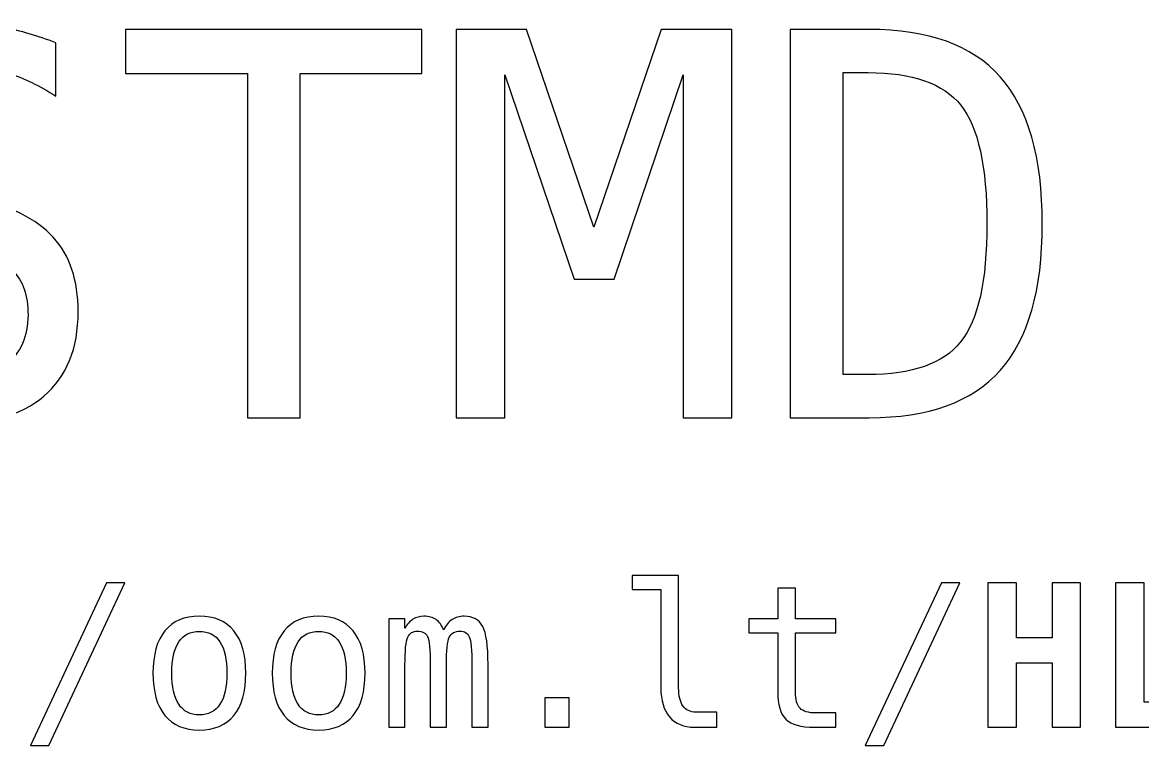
# Model space of a CAD drawing. Header units: centimetres. Extents: x -7.5 to 7.5, y -7.5 to 7.5.
# Drawn here: x -0.913 to 0.284, y 4.861 to 5.634 of the extents above; entities that cross this region are included whole.
import ezdxf

# ---------------------------------------------------------------- set-up
doc = ezdxf.new("R2010")
doc.units = ezdxf.units.CM
doc.header["$MEASUREMENT"] = 0
doc.layers.add('Layer 1', color=7, linetype='Continuous')

msp = doc.modelspace()

# ---------------------------------------------------------------- linework, layer by layer
at = {"layer": 'Layer 1'}
for points, knots in [([(-0.87733, 5.61199), (-0.87733, 5.61199), (-0.87733, 5.55498), (-0.87733, 5.55498), (-0.87733, 5.55498), (-0.8944, 5.56598), (-0.91148, 5.57423), (-0.92865, 5.57983), (-0.92865, 5.57983), (-0.94572, 5.58543), (-0.96308, 5.58818), (-0.98044, 5.58818), (-0.98044, 5.58818), (-1.00701, 5.58818), (-1.02797, 5.58201), (-1.04334, 5.56968), (-1.04334, 5.56968), (-1.05871, 5.55735), (-1.06639, 5.54075), (-1.06639, 5.51978), (-1.06639, 5.51978), (-1.06639, 5.50138), (-1.06136, 5.48743), (-1.05121, 5.47776), (-1.05121, 5.47776), (-1.04116, 5.46817), (-1.02228, 5.46011), (-0.99467, 5.45357), (-0.99467, 5.45357), (-0.99467, 5.45357), (-0.96517, 5.44692), (-0.96517, 5.44692), (-0.96517, 5.44692), (-0.92628, 5.43782), (-0.89791, 5.42359), (-0.88008, 5.40414), (-0.88008, 5.40414), (-0.86234, 5.38469), (-0.85342, 5.35823), (-0.85342, 5.32464), (-0.85342, 5.32464), (-0.85342, 5.28518), (-0.86566, 5.25511), (-0.89013, 5.23433), (-0.89013, 5.23433), (-0.91461, 5.21356), (-0.95018, 5.20322), (-0.99686, 5.20322), (-0.99686, 5.20322), (-1.0163, 5.20322), (-1.03584, 5.2053), (-1.05548, 5.20948), (-1.05548, 5.20948), (-1.07512, 5.21365), (-1.09485, 5.21991), (-1.11468, 5.22826), (-1.11468, 5.22826), (-1.11468, 5.22826), (-1.11468, 5.28803), (-1.11468, 5.28803), (-1.11468, 5.28803), (-1.09333, 5.27446), (-1.07322, 5.2645), (-1.05425, 5.25824), (-1.05425, 5.25824), (-1.03518, 5.25188), (-1.01611, 5.24875), (-0.99686, 5.24875), (-0.99686, 5.24875), (-0.96849, 5.24875), (-0.94639, 5.25511), (-0.93064, 5.26782), (-0.93064, 5.26782), (-0.91489, 5.28053), (-0.90702, 5.29827), (-0.90702, 5.32104), (-0.90702, 5.32104), (-0.90702, 5.34181), (-0.91243, 5.35766), (-0.92333, 5.36857), (-0.92333, 5.36857), (-0.93415, 5.37948), (-0.95303, 5.38792), (-0.97987, 5.3939), (-0.97987, 5.3939), (-0.97987, 5.3939), (-1.00995, 5.40082), (-1.00995, 5.40082), (-1.00995, 5.40082), (-1.04846, 5.40955), (-1.07645, 5.42264), (-1.0939, 5.44028), (-1.0939, 5.44028), (-1.11126, 5.45783), (-1.11999, 5.48146), (-1.11999, 5.51115), (-1.11999, 5.51115), (-1.11999, 5.54824), (-1.10756, 5.57793), (-1.08261, 5.60023), (-1.08261, 5.60023), (-1.05766, 5.62252), (-1.02456, 5.63371), (-0.98319, 5.63371), (-0.98319, 5.63371), (-0.96726, 5.63371), (-0.95056, 5.63191), (-0.93292, 5.62831), (-0.93292, 5.62831), (-0.91527, 5.6247), (-0.89677, 5.6192), (-0.87733, 5.61199)], [0, 0, 0, 0, 0.0357143, 0.0357143, 0.0357143, 0.0357143, 0.0714286, 0.0714286, 0.0714286, 0.0714286, 0.1071429, 0.1071429, 0.1071429, 0.1071429, 0.1428571, 0.1428571, 0.1428571, 0.1428571, 0.1785714, 0.1785714, 0.1785714, 0.1785714, 0.2142857, 0.2142857, 0.2142857, 0.2142857, 0.25, 0.25, 0.25, 0.25, 0.2857143, 0.2857143, 0.2857143, 0.2857143, 0.3214286, 0.3214286, 0.3214286, 0.3214286, 0.3571429, 0.3571429, 0.3571429, 0.3571429, 0.3928571, 0.3928571, 0.3928571, 0.3928571, 0.4285714, 0.4285714, 0.4285714, 0.4285714, 0.4642857, 0.4642857, 0.4642857, 0.4642857, 0.5, 0.5, 0.5, 0.5, 0.5357143, 0.5357143, 0.5357143, 0.5357143, 0.5714286, 0.5714286, 0.5714286, 0.5714286, 0.6071429, 0.6071429, 0.6071429, 0.6071429, 0.6428571, 0.6428571, 0.6428571, 0.6428571, 0.6785714, 0.6785714, 0.6785714, 0.6785714, 0.7142857, 0.7142857, 0.7142857, 0.7142857, 0.75, 0.75, 0.75, 0.75, 0.7857143, 0.7857143, 0.7857143, 0.7857143, 0.8214286, 0.8214286, 0.8214286, 0.8214286, 0.8571429, 0.8571429, 0.8571429, 0.8571429, 0.8928571, 0.8928571, 0.8928571, 0.8928571, 0.9285714, 0.9285714, 0.9285714, 0.9285714, 0.9642857, 0.9642857, 0.9642857, 0.9642857, 1, 1, 1, 1]), ([(-0.80286, 5.62622), (-0.80286, 5.62622), (-0.48629, 5.62622), (-0.48629, 5.62622), (-0.48629, 5.62622), (-0.48629, 5.62622), (-0.48629, 5.57898), (-0.48629, 5.57898), (-0.48629, 5.57898), (-0.48629, 5.57898), (-0.61607, 5.57898), (-0.61607, 5.57898), (-0.61607, 5.57898), (-0.61607, 5.57898), (-0.61607, 5.21128), (-0.61607, 5.21128), (-0.61607, 5.21128), (-0.61607, 5.21128), (-0.67251, 5.21128), (-0.67251, 5.21128), (-0.67251, 5.21128), (-0.67251, 5.21128), (-0.67251, 5.57898), (-0.67251, 5.57898), (-0.67251, 5.57898), (-0.67251, 5.57898), (-0.80286, 5.57898), (-0.80286, 5.57898), (-0.80286, 5.57898), (-0.80286, 5.57898), (-0.80286, 5.62622), (-0.80286, 5.62622)], [0, 0, 0, 0, 0.125, 0.125, 0.125, 0.125, 0.25, 0.25, 0.25, 0.25, 0.375, 0.375, 0.375, 0.375, 0.5, 0.5, 0.5, 0.5, 0.625, 0.625, 0.625, 0.625, 0.75, 0.75, 0.75, 0.75, 0.875, 0.875, 0.875, 0.875, 1, 1, 1, 1]), ([(-0.44939, 5.62622), (-0.44939, 5.62622), (-0.37436, 5.62622), (-0.37436, 5.62622), (-0.37436, 5.62622), (-0.37436, 5.62622), (-0.30264, 5.41505), (-0.30264, 5.41505), (-0.30264, 5.41505), (-0.30264, 5.41505), (-0.23035, 5.62622), (-0.23035, 5.62622), (-0.23035, 5.62622), (-0.23035, 5.62622), (-0.15503, 5.62622), (-0.15503, 5.62622), (-0.15503, 5.62622), (-0.15503, 5.62622), (-0.15503, 5.21128), (-0.15503, 5.21128), (-0.15503, 5.21128), (-0.15503, 5.21128), (-0.20701, 5.21128), (-0.20701, 5.21128), (-0.20701, 5.21128), (-0.20701, 5.21128), (-0.20701, 5.57784), (-0.20701, 5.57784), (-0.20701, 5.57784), (-0.20701, 5.57784), (-0.28091, 5.35917), (-0.28091, 5.35917), (-0.28091, 5.35917), (-0.28091, 5.35917), (-0.32351, 5.35917), (-0.32351, 5.35917), (-0.32351, 5.35917), (-0.32351, 5.35917), (-0.39769, 5.57784), (-0.39769, 5.57784), (-0.39769, 5.57784), (-0.39769, 5.57784), (-0.39769, 5.21128), (-0.39769, 5.21128), (-0.39769, 5.21128), (-0.39769, 5.21128), (-0.44939, 5.21128), (-0.44939, 5.21128), (-0.44939, 5.21128), (-0.44939, 5.21128), (-0.44939, 5.62622), (-0.44939, 5.62622)], [0, 0, 0, 0, 0.0769231, 0.0769231, 0.0769231, 0.0769231, 0.1538462, 0.1538462, 0.1538462, 0.1538462, 0.2307692, 0.2307692, 0.2307692, 0.2307692, 0.3076923, 0.3076923, 0.3076923, 0.3076923, 0.3846154, 0.3846154, 0.3846154, 0.3846154, 0.4615385, 0.4615385, 0.4615385, 0.4615385, 0.5384615, 0.5384615, 0.5384615, 0.5384615, 0.6153846, 0.6153846, 0.6153846, 0.6153846, 0.6923077, 0.6923077, 0.6923077, 0.6923077, 0.7692308, 0.7692308, 0.7692308, 0.7692308, 0.8461538, 0.8461538, 0.8461538, 0.8461538, 0.9230769, 0.9230769, 0.9230769, 0.9230769, 1, 1, 1, 1]), ([(-0.00837, 5.62622), (0.055, 5.62622), (0.10167, 5.60933), (0.13165, 5.57566), (0.13165, 5.57566), (0.16172, 5.54188), (0.17671, 5.48952), (0.17671, 5.41837), (0.17671, 5.41837), (0.17671, 5.3476), (0.16172, 5.29533), (0.13165, 5.26175), (0.13165, 5.26175), (0.10167, 5.22807), (0.055, 5.21128), (-0.00837, 5.21128), (-0.00837, 5.21128), (-0.00837, 5.21128), (-0.09261, 5.21128), (-0.09261, 5.21128), (-0.09261, 5.21128), (-0.09261, 5.21128), (-0.09261, 5.62622), (-0.09261, 5.62622), (-0.09261, 5.62622), (-0.09261, 5.62622), (-0.00837, 5.62622), (-0.00837, 5.62622)], [0, 0, 0, 0, 0.1428571, 0.1428571, 0.1428571, 0.1428571, 0.2857143, 0.2857143, 0.2857143, 0.2857143, 0.4285714, 0.4285714, 0.4285714, 0.4285714, 0.5714286, 0.5714286, 0.5714286, 0.5714286, 0.7142857, 0.7142857, 0.7142857, 0.7142857, 0.8571429, 0.8571429, 0.8571429, 0.8571429, 1, 1, 1, 1]), ([(-0.00951, 5.25738), (0.03774, 5.25738), (0.07075, 5.26905), (0.08944, 5.29229), (0.08944, 5.29229), (0.10813, 5.31554), (0.11752, 5.35756), (0.11752, 5.41837), (0.11752, 5.41837), (0.11752, 5.47965), (0.10822, 5.52196), (0.08963, 5.5452), (0.08963, 5.5452), (0.07094, 5.56845), (0.03793, 5.58012), (-0.00951, 5.58012), (-0.00951, 5.58012), (-0.00951, 5.58012), (-0.03616, 5.58012), (-0.03616, 5.58012), (-0.03616, 5.58012), (-0.03616, 5.58012), (-0.03616, 5.25738), (-0.03616, 5.25738), (-0.03616, 5.25738), (-0.03616, 5.25738), (-0.00951, 5.25738), (-0.00951, 5.25738)], [0, 0, 0, 0, 0.1428571, 0.1428571, 0.1428571, 0.1428571, 0.2857143, 0.2857143, 0.2857143, 0.2857143, 0.4285714, 0.4285714, 0.4285714, 0.4285714, 0.5714286, 0.5714286, 0.5714286, 0.5714286, 0.7142857, 0.7142857, 0.7142857, 0.7142857, 0.8571429, 0.8571429, 0.8571429, 0.8571429, 1, 1, 1, 1]), ([(-0.21186, 4.92253), (-0.21186, 4.91399), (-0.21031, 4.90757), (-0.20717, 4.90323), (-0.20717, 4.90323), (-0.20403, 4.89889), (-0.19941, 4.8967), (-0.19327, 4.8967), (-0.19327, 4.8967), (-0.19327, 4.8967), (-0.17104, 4.8967), (-0.17104, 4.8967), (-0.17104, 4.8967), (-0.17104, 4.8967), (-0.17104, 4.88058), (-0.17104, 4.88058), (-0.17104, 4.88058), (-0.17104, 4.88058), (-0.1951, 4.88058), (-0.1951, 4.88058), (-0.1951, 4.88058), (-0.2065, 4.88058), (-0.21528, 4.88425), (-0.22153, 4.89155), (-0.22153, 4.89155), (-0.22777, 4.89885), (-0.23087, 4.90919), (-0.23087, 4.92253), (-0.23087, 4.92253), (-0.23087, 4.92253), (-0.23087, 5.02766), (-0.23087, 5.02766), (-0.23087, 5.02766), (-0.23087, 5.02766), (-0.26135, 5.02766), (-0.26135, 5.02766), (-0.26135, 5.02766), (-0.26135, 5.02766), (-0.26135, 5.04254), (-0.26135, 5.04254), (-0.26135, 5.04254), (-0.26135, 5.04254), (-0.21186, 5.04254), (-0.21186, 5.04254), (-0.21186, 5.04254), (-0.21186, 5.04254), (-0.21186, 4.92253), (-0.21186, 4.92253)], [0, 0, 0, 0, 0.0833333, 0.0833333, 0.0833333, 0.0833333, 0.1666667, 0.1666667, 0.1666667, 0.1666667, 0.25, 0.25, 0.25, 0.25, 0.3333333, 0.3333333, 0.3333333, 0.3333333, 0.4166667, 0.4166667, 0.4166667, 0.4166667, 0.5, 0.5, 0.5, 0.5, 0.5833333, 0.5833333, 0.5833333, 0.5833333, 0.6666667, 0.6666667, 0.6666667, 0.6666667, 0.75, 0.75, 0.75, 0.75, 0.8333333, 0.8333333, 0.8333333, 0.8333333, 0.9166667, 0.9166667, 0.9166667, 0.9166667, 1, 1, 1, 1]), ([(-0.82315, 5.03489), (-0.82315, 5.03489), (-0.8035, 5.03489), (-0.8035, 5.03489), (-0.8035, 5.03489), (-0.8035, 5.03489), (-0.88475, 4.86093), (-0.88475, 4.86093), (-0.88475, 4.86093), (-0.88475, 4.86093), (-0.9045, 4.86093), (-0.9045, 4.86093), (-0.9045, 4.86093), (-0.9045, 4.86093), (-0.82315, 5.03489), (-0.82315, 5.03489)], [0, 0, 0, 0, 0.25, 0.25, 0.25, 0.25, 0.5, 0.5, 0.5, 0.5, 0.75, 0.75, 0.75, 0.75, 1, 1, 1, 1]), ([(-0.087, 5.02921), (-0.087, 5.02921), (-0.087, 4.99633), (-0.087, 4.99633), (-0.087, 4.99633), (-0.087, 4.99633), (-0.04379, 4.99633), (-0.04379, 4.99633), (-0.04379, 4.99633), (-0.04379, 4.99633), (-0.04379, 4.98155), (-0.04379, 4.98155), (-0.04379, 4.98155), (-0.04379, 4.98155), (-0.087, 4.98155), (-0.087, 4.98155), (-0.087, 4.98155), (-0.087, 4.98155), (-0.087, 4.91872), (-0.087, 4.91872), (-0.087, 4.91872), (-0.087, 4.91018), (-0.08538, 4.90422), (-0.08214, 4.90087), (-0.08214, 4.90087), (-0.07889, 4.89748), (-0.07325, 4.89578), (-0.0652, 4.89578), (-0.0652, 4.89578), (-0.0652, 4.89578), (-0.04379, 4.89578), (-0.04379, 4.89578), (-0.04379, 4.89578), (-0.04379, 4.89578), (-0.04379, 4.88058), (-0.04379, 4.88058), (-0.04379, 4.88058), (-0.04379, 4.88058), (-0.06704, 4.88058), (-0.06704, 4.88058), (-0.06704, 4.88058), (-0.08132, 4.88058), (-0.09138, 4.88344), (-0.09723, 4.88915), (-0.09723, 4.88915), (-0.10309, 4.89487), (-0.10602, 4.90475), (-0.10602, 4.91872), (-0.10602, 4.91872), (-0.10602, 4.91872), (-0.10602, 4.98155), (-0.10602, 4.98155), (-0.10602, 4.98155), (-0.10602, 4.98155), (-0.13692, 4.98155), (-0.13692, 4.98155), (-0.13692, 4.98155), (-0.13692, 4.98155), (-0.13692, 4.99633), (-0.13692, 4.99633), (-0.13692, 4.99633), (-0.13692, 4.99633), (-0.10602, 4.99633), (-0.10602, 4.99633), (-0.10602, 4.99633), (-0.10602, 4.99633), (-0.10602, 5.02921), (-0.10602, 5.02921), (-0.10602, 5.02921), (-0.10602, 5.02921), (-0.087, 5.02921), (-0.087, 5.02921)], [0, 0, 0, 0, 0.0555556, 0.0555556, 0.0555556, 0.0555556, 0.1111111, 0.1111111, 0.1111111, 0.1111111, 0.1666667, 0.1666667, 0.1666667, 0.1666667, 0.2222222, 0.2222222, 0.2222222, 0.2222222, 0.2777778, 0.2777778, 0.2777778, 0.2777778, 0.3333333, 0.3333333, 0.3333333, 0.3333333, 0.3888889, 0.3888889, 0.3888889, 0.3888889, 0.4444444, 0.4444444, 0.4444444, 0.4444444, 0.5, 0.5, 0.5, 0.5, 0.5555556, 0.5555556, 0.5555556, 0.5555556, 0.6111111, 0.6111111, 0.6111111, 0.6111111, 0.6666667, 0.6666667, 0.6666667, 0.6666667, 0.7222222, 0.7222222, 0.7222222, 0.7222222, 0.7777778, 0.7777778, 0.7777778, 0.7777778, 0.8333333, 0.8333333, 0.8333333, 0.8333333, 0.8888889, 0.8888889, 0.8888889, 0.8888889, 0.9444444, 0.9444444, 0.9444444, 0.9444444, 1, 1, 1, 1]), ([(0.06886, 5.03489), (0.06886, 5.03489), (0.08851, 5.03489), (0.08851, 5.03489), (0.08851, 5.03489), (0.08851, 5.03489), (0.00726, 4.86093), (0.00726, 4.86093), (0.00726, 4.86093), (0.00726, 4.86093), (-0.01249, 4.86093), (-0.01249, 4.86093), (-0.01249, 4.86093), (-0.01249, 4.86093), (0.06886, 5.03489), (0.06886, 5.03489)], [0, 0, 0, 0, 0.25, 0.25, 0.25, 0.25, 0.5, 0.5, 0.5, 0.5, 0.75, 0.75, 0.75, 0.75, 1, 1, 1, 1]), ([(0.11854, 5.03489), (0.11854, 5.03489), (0.14902, 5.03489), (0.14902, 5.03489), (0.14902, 5.03489), (0.14902, 5.03489), (0.14902, 4.97608), (0.14902, 4.97608), (0.14902, 4.97608), (0.14902, 4.97608), (0.18719, 4.97608), (0.18719, 4.97608), (0.18719, 4.97608), (0.18719, 4.97608), (0.18719, 5.03489), (0.18719, 5.03489), (0.18719, 5.03489), (0.18719, 5.03489), (0.21767, 5.03489), (0.21767, 5.03489), (0.21767, 5.03489), (0.21767, 5.03489), (0.21767, 4.88058), (0.21767, 4.88058), (0.21767, 4.88058), (0.21767, 4.88058), (0.18719, 4.88058), (0.18719, 4.88058), (0.18719, 4.88058), (0.18719, 4.88058), (0.18719, 4.9492), (0.18719, 4.9492), (0.18719, 4.9492), (0.18719, 4.9492), (0.14902, 4.9492), (0.14902, 4.9492), (0.14902, 4.9492), (0.14902, 4.9492), (0.14902, 4.88058), (0.14902, 4.88058), (0.14902, 4.88058), (0.14902, 4.88058), (0.11854, 4.88058), (0.11854, 4.88058), (0.11854, 4.88058), (0.11854, 4.88058), (0.11854, 5.03489), (0.11854, 5.03489)], [0, 0, 0, 0, 0.0833333, 0.0833333, 0.0833333, 0.0833333, 0.1666667, 0.1666667, 0.1666667, 0.1666667, 0.25, 0.25, 0.25, 0.25, 0.3333333, 0.3333333, 0.3333333, 0.3333333, 0.4166667, 0.4166667, 0.4166667, 0.4166667, 0.5, 0.5, 0.5, 0.5, 0.5833333, 0.5833333, 0.5833333, 0.5833333, 0.6666667, 0.6666667, 0.6666667, 0.6666667, 0.75, 0.75, 0.75, 0.75, 0.8333333, 0.8333333, 0.8333333, 0.8333333, 0.9166667, 0.9166667, 0.9166667, 0.9166667, 1, 1, 1, 1]), ([(0.25507, 4.88058), (0.25507, 4.88058), (0.25507, 5.03489), (0.25507, 5.03489), (0.25507, 5.03489), (0.25507, 5.03489), (0.28555, 5.03489), (0.28555, 5.03489), (0.28555, 5.03489), (0.28555, 5.03489), (0.28555, 4.90746), (0.28555, 4.90746), (0.28555, 4.90746), (0.28555, 4.90746), (0.35078, 4.90746), (0.35078, 4.90746), (0.35078, 4.90746), (0.35078, 4.90746), (0.35078, 4.88058), (0.35078, 4.88058), (0.35078, 4.88058), (0.35078, 4.88058), (0.25507, 4.88058), (0.25507, 4.88058)], [0, 0, 0, 0, 0.1666667, 0.1666667, 0.1666667, 0.1666667, 0.3333333, 0.3333333, 0.3333333, 0.3333333, 0.5, 0.5, 0.5, 0.5, 0.6666667, 0.6666667, 0.6666667, 0.6666667, 0.8333333, 0.8333333, 0.8333333, 0.8333333, 1, 1, 1, 1]), ([(-0.72394, 4.99912), (-0.70789, 4.99912), (-0.69561, 4.99393), (-0.68711, 4.98352), (-0.68711, 4.98352), (-0.67861, 4.97312), (-0.67434, 4.95805), (-0.67434, 4.93837), (-0.67434, 4.93837), (-0.67434, 4.91857), (-0.67857, 4.90351), (-0.68704, 4.89314), (-0.68704, 4.89314), (-0.69554, 4.88277), (-0.70782, 4.87758), (-0.72394, 4.87758), (-0.72394, 4.87758), (-0.74003, 4.87758), (-0.75227, 4.88277), (-0.76077, 4.89314), (-0.76077, 4.89314), (-0.76924, 4.90351), (-0.77347, 4.91857), (-0.77347, 4.93837), (-0.77347, 4.93837), (-0.77347, 4.95805), (-0.76924, 4.97312), (-0.76077, 4.98352), (-0.76077, 4.98352), (-0.75227, 4.99393), (-0.74003, 4.99912), (-0.72394, 4.99912)], [0, 0, 0, 0, 0.125, 0.125, 0.125, 0.125, 0.25, 0.25, 0.25, 0.25, 0.375, 0.375, 0.375, 0.375, 0.5, 0.5, 0.5, 0.5, 0.625, 0.625, 0.625, 0.625, 0.75, 0.75, 0.75, 0.75, 0.875, 0.875, 0.875, 0.875, 1, 1, 1, 1]), ([(-0.59651, 4.99912), (-0.58046, 4.99912), (-0.56818, 4.99393), (-0.55968, 4.98352), (-0.55968, 4.98352), (-0.55118, 4.97312), (-0.54691, 4.95805), (-0.54691, 4.93837), (-0.54691, 4.93837), (-0.54691, 4.91857), (-0.55114, 4.90351), (-0.55961, 4.89314), (-0.55961, 4.89314), (-0.56811, 4.88277), (-0.58039, 4.87758), (-0.59651, 4.87758), (-0.59651, 4.87758), (-0.6126, 4.87758), (-0.62484, 4.88277), (-0.63334, 4.89314), (-0.63334, 4.89314), (-0.64181, 4.90351), (-0.64604, 4.91857), (-0.64604, 4.93837), (-0.64604, 4.93837), (-0.64604, 4.95805), (-0.64181, 4.97312), (-0.63334, 4.98352), (-0.63334, 4.98352), (-0.62484, 4.99393), (-0.6126, 4.99912), (-0.59651, 4.99912)], [0, 0, 0, 0, 0.125, 0.125, 0.125, 0.125, 0.25, 0.25, 0.25, 0.25, 0.375, 0.375, 0.375, 0.375, 0.5, 0.5, 0.5, 0.5, 0.625, 0.625, 0.625, 0.625, 0.75, 0.75, 0.75, 0.75, 0.875, 0.875, 0.875, 0.875, 1, 1, 1, 1]), ([(-0.46291, 4.98455), (-0.46058, 4.98952), (-0.45758, 4.99319), (-0.45395, 4.99555), (-0.45395, 4.99555), (-0.45035, 4.99792), (-0.44598, 4.99912), (-0.4409, 4.99912), (-0.4409, 4.99912), (-0.43158, 4.99912), (-0.42502, 4.99552), (-0.42121, 4.98832), (-0.42121, 4.98832), (-0.41736, 4.98112), (-0.41546, 4.96758), (-0.41546, 4.94764), (-0.41546, 4.94764), (-0.41546, 4.94764), (-0.41546, 4.88058), (-0.41546, 4.88058), (-0.41546, 4.88058), (-0.41546, 4.88058), (-0.43282, 4.88058), (-0.43282, 4.88058), (-0.43282, 4.88058), (-0.43282, 4.88058), (-0.43282, 4.94683), (-0.43282, 4.94683), (-0.43282, 4.94683), (-0.43282, 4.96317), (-0.43373, 4.97329), (-0.43557, 4.97728), (-0.43557, 4.97728), (-0.43737, 4.98123), (-0.44072, 4.9832), (-0.44555, 4.9832), (-0.44555, 4.9832), (-0.45106, 4.9832), (-0.45483, 4.98109), (-0.45688, 4.97685), (-0.45688, 4.97685), (-0.45889, 4.97262), (-0.45991, 4.9626), (-0.45991, 4.94683), (-0.45991, 4.94683), (-0.45991, 4.94683), (-0.45991, 4.88058), (-0.45991, 4.88058), (-0.45991, 4.88058), (-0.45991, 4.88058), (-0.47727, 4.88058), (-0.47727, 4.88058), (-0.47727, 4.88058), (-0.47727, 4.88058), (-0.47727, 4.94683), (-0.47727, 4.94683), (-0.47727, 4.94683), (-0.47727, 4.96338), (-0.47825, 4.97357), (-0.48023, 4.97742), (-0.48023, 4.97742), (-0.48217, 4.98126), (-0.4857, 4.9832), (-0.49081, 4.9832), (-0.49081, 4.9832), (-0.49586, 4.9832), (-0.49935, 4.98109), (-0.50129, 4.97685), (-0.50129, 4.97685), (-0.50327, 4.97262), (-0.50426, 4.9626), (-0.50426, 4.94683), (-0.50426, 4.94683), (-0.50426, 4.94683), (-0.50426, 4.88058), (-0.50426, 4.88058), (-0.50426, 4.88058), (-0.50426, 4.88058), (-0.52151, 4.88058), (-0.52151, 4.88058), (-0.52151, 4.88058), (-0.52151, 4.88058), (-0.52151, 4.99633), (-0.52151, 4.99633), (-0.52151, 4.99633), (-0.52151, 4.99633), (-0.50426, 4.99633), (-0.50426, 4.99633), (-0.50426, 4.99633), (-0.50426, 4.99633), (-0.50426, 4.98641), (-0.50426, 4.98641), (-0.50426, 4.98641), (-0.502, 4.99054), (-0.49914, 4.99368), (-0.49572, 4.99587), (-0.49572, 4.99587), (-0.49233, 4.99802), (-0.48845, 4.99912), (-0.48411, 4.99912), (-0.48411, 4.99912), (-0.47885, 4.99912), (-0.47452, 4.99792), (-0.47102, 4.99552), (-0.47102, 4.99552), (-0.46753, 4.99308), (-0.46485, 4.98945), (-0.46291, 4.98455)], [0, 0, 0, 0, 0.037037, 0.037037, 0.037037, 0.037037, 0.0740741, 0.0740741, 0.0740741, 0.0740741, 0.1111111, 0.1111111, 0.1111111, 0.1111111, 0.1481481, 0.1481481, 0.1481481, 0.1481481, 0.1851852, 0.1851852, 0.1851852, 0.1851852, 0.2222222, 0.2222222, 0.2222222, 0.2222222, 0.2592593, 0.2592593, 0.2592593, 0.2592593, 0.2962963, 0.2962963, 0.2962963, 0.2962963, 0.3333333, 0.3333333, 0.3333333, 0.3333333, 0.3703704, 0.3703704, 0.3703704, 0.3703704, 0.4074074, 0.4074074, 0.4074074, 0.4074074, 0.4444444, 0.4444444, 0.4444444, 0.4444444, 0.4814815, 0.4814815, 0.4814815, 0.4814815, 0.5185185, 0.5185185, 0.5185185, 0.5185185, 0.5555556, 0.5555556, 0.5555556, 0.5555556, 0.5925926, 0.5925926, 0.5925926, 0.5925926, 0.6296296, 0.6296296, 0.6296296, 0.6296296, 0.6666667, 0.6666667, 0.6666667, 0.6666667, 0.7037037, 0.7037037, 0.7037037, 0.7037037, 0.7407407, 0.7407407, 0.7407407, 0.7407407, 0.7777778, 0.7777778, 0.7777778, 0.7777778, 0.8148148, 0.8148148, 0.8148148, 0.8148148, 0.8518519, 0.8518519, 0.8518519, 0.8518519, 0.8888889, 0.8888889, 0.8888889, 0.8888889, 0.9259259, 0.9259259, 0.9259259, 0.9259259, 0.962963, 0.962963, 0.962963, 0.962963, 1, 1, 1, 1]), ([(-0.72394, 4.98299), (-0.73361, 4.98299), (-0.74091, 4.97925), (-0.74589, 4.97174), (-0.74589, 4.97174), (-0.75086, 4.96422), (-0.75333, 4.95308), (-0.75333, 4.93837), (-0.75333, 4.93837), (-0.75333, 4.92369), (-0.75086, 4.91258), (-0.74589, 4.90503), (-0.74589, 4.90503), (-0.74091, 4.89748), (-0.73361, 4.8937), (-0.72394, 4.8937), (-0.72394, 4.8937), (-0.71424, 4.8937), (-0.7069, 4.89748), (-0.70193, 4.90503), (-0.70193, 4.90503), (-0.69695, 4.91258), (-0.69449, 4.92369), (-0.69449, 4.93837), (-0.69449, 4.93837), (-0.69449, 4.95308), (-0.69695, 4.96422), (-0.70193, 4.97174), (-0.70193, 4.97174), (-0.7069, 4.97925), (-0.71424, 4.98299), (-0.72394, 4.98299)], [0, 0, 0, 0, 0.125, 0.125, 0.125, 0.125, 0.25, 0.25, 0.25, 0.25, 0.375, 0.375, 0.375, 0.375, 0.5, 0.5, 0.5, 0.5, 0.625, 0.625, 0.625, 0.625, 0.75, 0.75, 0.75, 0.75, 0.875, 0.875, 0.875, 0.875, 1, 1, 1, 1]), ([(-0.59651, 4.98299), (-0.60618, 4.98299), (-0.61348, 4.97925), (-0.61846, 4.97174), (-0.61846, 4.97174), (-0.62343, 4.96422), (-0.6259, 4.95308), (-0.6259, 4.93837), (-0.6259, 4.93837), (-0.6259, 4.92369), (-0.62343, 4.91258), (-0.61846, 4.90503), (-0.61846, 4.90503), (-0.61348, 4.89748), (-0.60618, 4.8937), (-0.59651, 4.8937), (-0.59651, 4.8937), (-0.58681, 4.8937), (-0.57947, 4.89748), (-0.5745, 4.90503), (-0.5745, 4.90503), (-0.56952, 4.91258), (-0.56706, 4.92369), (-0.56706, 4.93837), (-0.56706, 4.93837), (-0.56706, 4.95308), (-0.56952, 4.96422), (-0.5745, 4.97174), (-0.5745, 4.97174), (-0.57947, 4.97925), (-0.58681, 4.98299), (-0.59651, 4.98299)], [0, 0, 0, 0, 0.125, 0.125, 0.125, 0.125, 0.25, 0.25, 0.25, 0.25, 0.375, 0.375, 0.375, 0.375, 0.5, 0.5, 0.5, 0.5, 0.625, 0.625, 0.625, 0.625, 0.75, 0.75, 0.75, 0.75, 0.875, 0.875, 0.875, 0.875, 1, 1, 1, 1]), ([(-0.35478, 4.91212), (-0.35478, 4.91212), (-0.32874, 4.91212), (-0.32874, 4.91212), (-0.32874, 4.91212), (-0.32874, 4.91212), (-0.32874, 4.88058), (-0.32874, 4.88058), (-0.32874, 4.88058), (-0.32874, 4.88058), (-0.35478, 4.88058), (-0.35478, 4.88058), (-0.35478, 4.88058), (-0.35478, 4.88058), (-0.35478, 4.91212), (-0.35478, 4.91212)], [0, 0, 0, 0, 0.25, 0.25, 0.25, 0.25, 0.5, 0.5, 0.5, 0.5, 0.75, 0.75, 0.75, 0.75, 1, 1, 1, 1])]:
    msp.add_open_spline(points, degree=3, knots=knots, dxfattribs=at)

doc.saveas('drawing.dxf')
